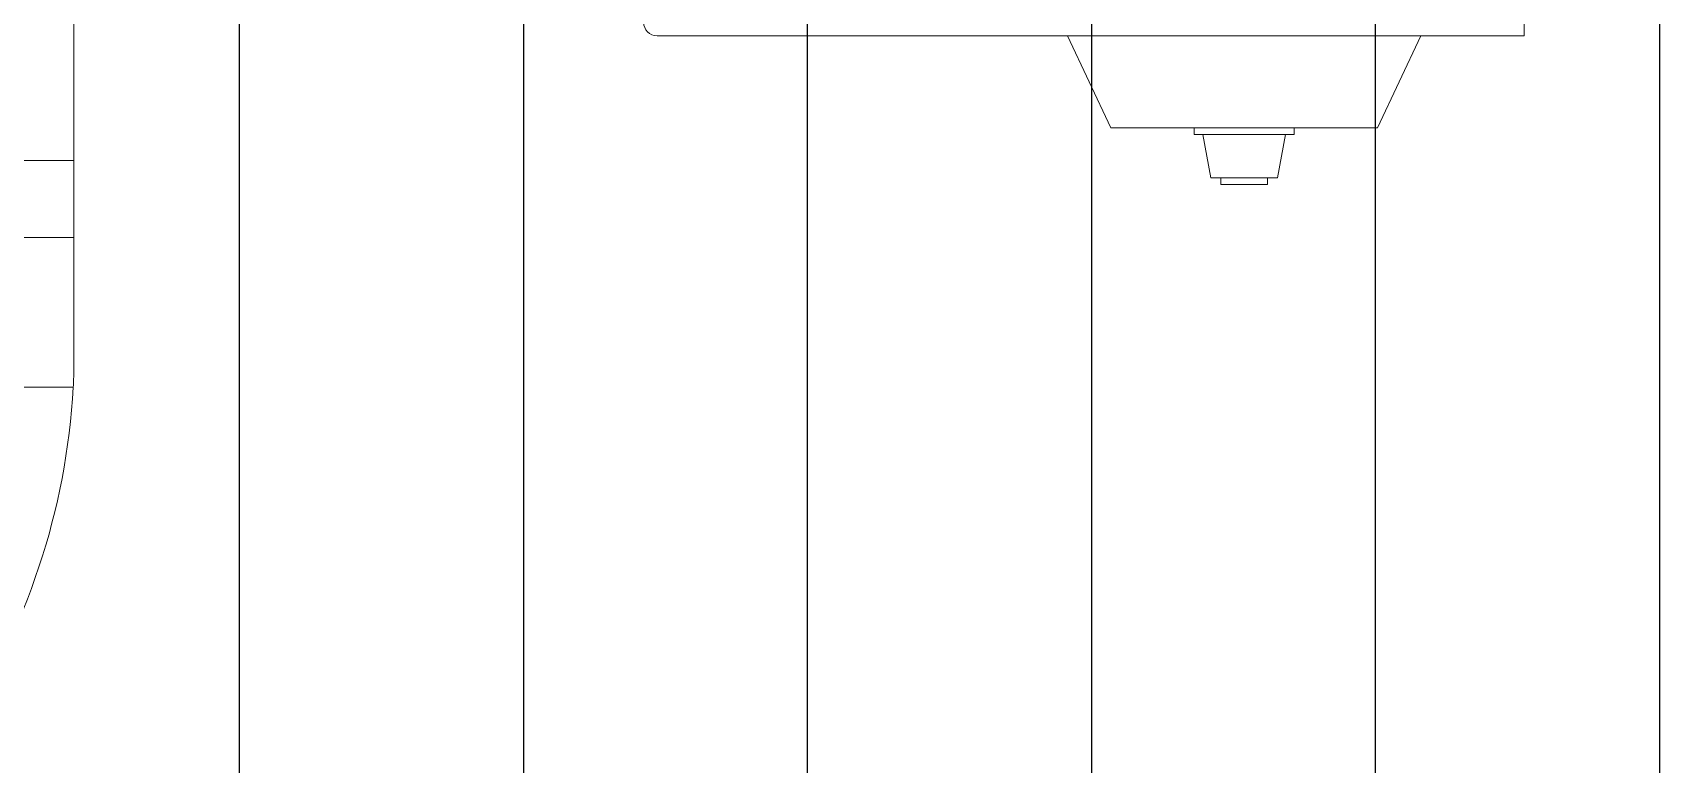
# Model space of a CAD drawing. Extents: x -181672 to 290600, y -29000 to 395522.
# Drawn here: x -99579.6 to -99335.6, y 35560 to 35669.8 of the extents above; entities that cross this region are included whole.
import ezdxf

# ---------------------------------------------------------------- set-up
doc = ezdxf.new("R2010")
doc.units = 0
doc.header["$LTSCALE"] = 10
doc.layers.add('XFM7P20PCW$0$G-IMPT', color=252, linetype='Continuous', lineweight=9)

# ---------------------------------------------------------------- blocks, each defined once
blk = doc.blocks.new('XFM7P20PCW$0$A$C5a31e6e3')
for p, q in [((1219.2, 515.7), (1219.2, 1002.3)), ((1261.8, 1002.3), (1261.8, 515.7)), ((1304.4, 515.7), (1304.4, 1002.3)), ((1347, 1002.3), (1347, 515.7)), ((1389.6, 515.7), (1389.6, 1002.3)), ((1432.2, 1002.3), (1432.2, 515.7))]:
    blk.add_line(p, q)
blk = doc.blocks.new('XFM7P20PCW$0$HTS 150A-3D_dwg-5203735-前')
at = {"layer": 'XFM7P20PCW$0$G-IMPT'}
for p, q in [((-323, 499.21), (-323, 458.71)), ((-105.45, 440), (-105.45, 464)), ((-323, 458.71), (-227.71, 458.71)), ((-307.5, 458.71), (-301, 444.89)), ((-261, 444.89), (-254.49, 458.71)), ((-227.71, 458.71), (-192.91, 458.71)), ((-301, 444.89), (-261, 444.89)), ((-288.5, 444.89), (-288.5, 443.89)), ((-273.5, 443.89), (-273.5, 444.89)), ((-288.5, 443.89), (-273.5, 443.89)), ((-287.2, 443.89), (-286, 437.39)), ((-276, 437.39), (-274.8, 443.89)), ((-105.45, 428.44), (-105.45, 440)), ((-105.45, 440), (-79.75, 440)), ((-286, 437.39), (-276, 437.39)), ((-284.5, 437.39), (-284.5, 436.39)), ((-277.5, 436.39), (-277.5, 437.39)), ((-284.5, 436.39), (-277.5, 436.39)), ((-79.79, 428.44), (-105.45, 428.44)), ((-105.45, 428.44), (-105.45, 408.52)), ((-105.34, 406), (-79.86, 406))]:
    blk.add_line(p, q, dxfattribs=at)
for centre, radius, start, end in [((-192.91, 460.71), 2, 270.0002, 0.0002), ((-2, 411.74), 103.5, 183.1793, 213.631)]:
    blk.add_arc(centre, radius, start, end, dxfattribs=at)
blk.add_ellipse((6.09, 411.74), major_axis=(111.59, 0), ratio=0.962979, start_param=3.171527, end_param=3.19503, dxfattribs=at)
blk = doc.blocks.new('XFM7P20PCW')
blk.add_blockref('XFM7P20PCW$0$A$C5a31e6e3', (-100767.79795, 34874.36688))
at = {"layer": 'XFM7P20PCW$0$G-IMPT', "xscale": -1, "rotation": 359.9970098824261}
blk.add_blockref('XFM7P20PCW$0$HTS 150A-3D_dwg-5203735-前', (-99678.90563, 35210.57339), dxfattribs=at)

msp = doc.modelspace()

# ---------------------------------------------------------------- block references
msp.add_blockref('XFM7P20PCW', (0, 0))

doc.saveas('drawing.dxf')
